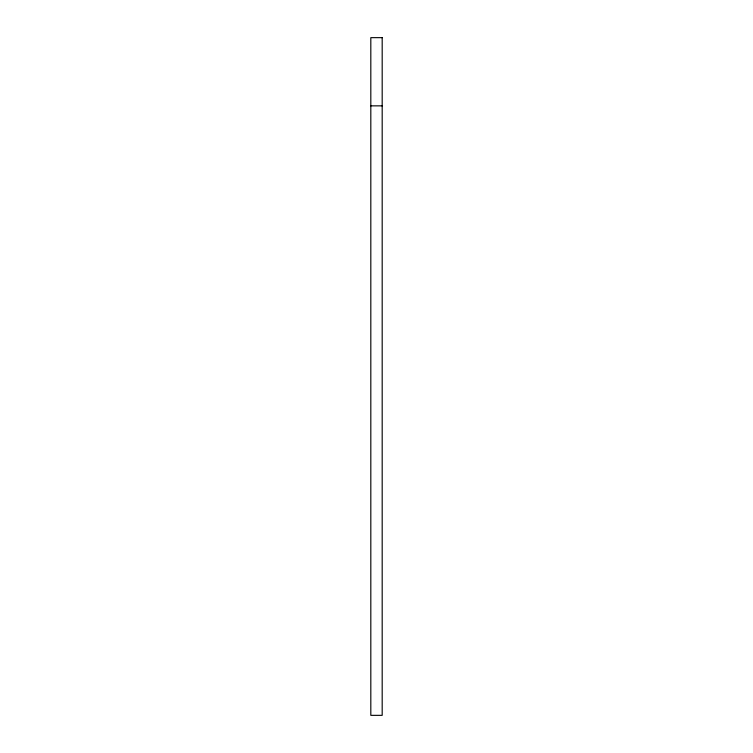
<?xml version="1.0" encoding="UTF-8"?>
<svg xmlns="http://www.w3.org/2000/svg" width="753" height="753" viewBox="0 0 753 753"><rect width="100%" height="100%" fill="white"/><g stroke="black" fill="none" stroke-linecap="round" stroke-linejoin="round"><path stroke-width="1.13" d="M370.815 105.853L382.185 105.853M382.185 37.65L370.815 37.65L370.815 715.35L382.185 715.35L382.185 37.65"/></g></svg>
